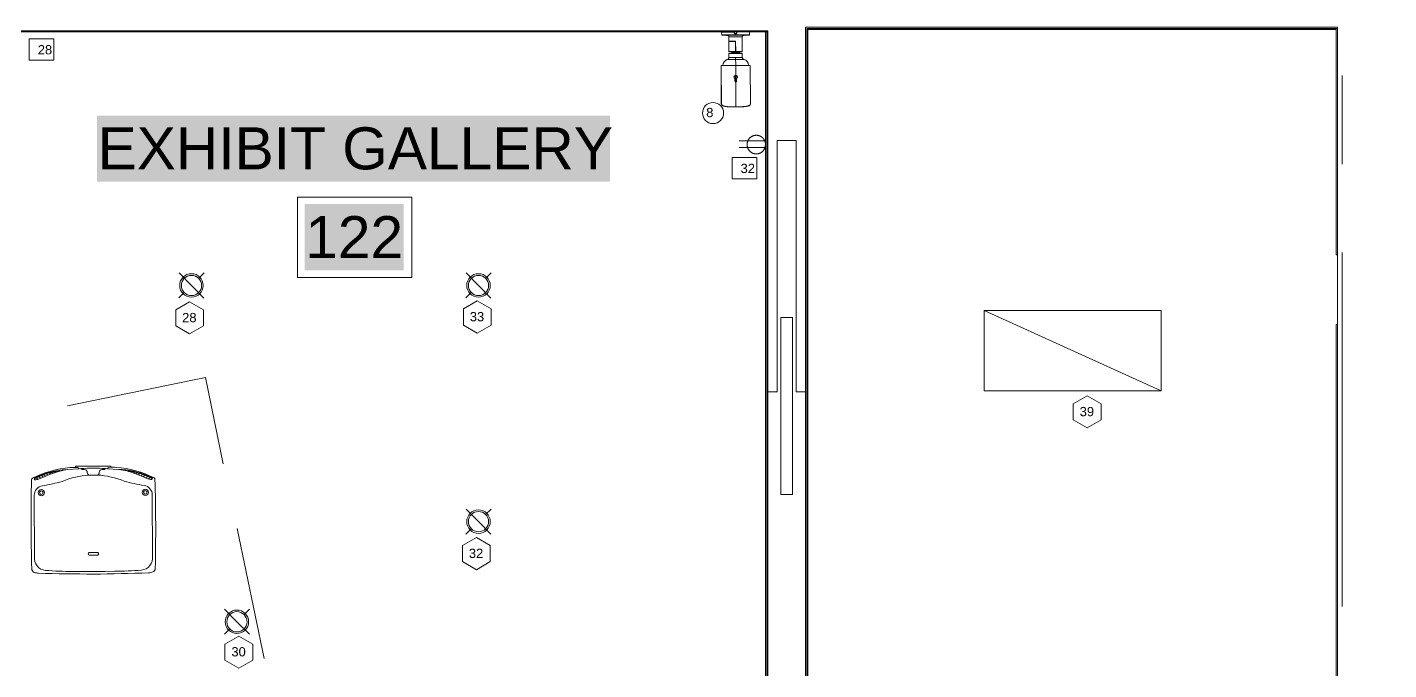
# Model space of a CAD drawing. Header units: inches. Extents: x 0.9 to 36.3, y 0.7 to 23.3.
# Drawn here: x 18.386 to 20.31, y 11.45 to 12.358 of the extents above; entities that cross this region are included whole.
import ezdxf

# ---------------------------------------------------------------- set-up
doc = ezdxf.new("R2010")
doc.units = ezdxf.units.IN
doc.layers.get('0').update_dxf_attribs({"color": 1})
for name, color, linetype, lineweight, true_color in [('Blocks', 7, 'Continuous', 5, 0x9a9c7f), ('Boarder for name', 7, 'Continuous', 5, 0x777777), ('Lights', 7, 'Continuous', 5, 0xff0a0a), ('Numbering Lights', 1, 'Continuous', 0, 0xff0000), ('PDF_Geometry', 7, 'Continuous', 9, 0x777777)]:
    doc.layers.add(name, color=color, linetype=linetype, lineweight=lineweight, true_color=true_color)
for name, color, linetype, lineweight in [('CCTV', 253, 'Continuous', 0), ('Numbering CCTV', 253, 'Continuous', 0), ('Numbering receptecles', 170, 'Continuous', 0), ('Receptacles', 170, 'Continuous', 0)]:
    doc.layers.add(name, color=color, linetype=linetype, lineweight=lineweight)
doc.layers.add('PDF_Solid Fills', color=7, linetype='Continuous', true_color=0xffffff)
doc.layers.add('PDF_Text', color=7, linetype='Continuous')
doc.styles.add('PDF Arial', font='arial.ttf')
doc.styles.get("Standard").update_dxf_attribs({"font": 'arial.ttf'})

# ---------------------------------------------------------------- blocks, each defined once
blk = doc.blocks.new('Epson 5040ub_top_cad-block.com')
at = {"color": 0}
for points in [[(-73.9, -4.5), (-73.9, 0), (0, 0)], [(73.9, -4.5), (73.9, 0), (0, 0)], [(-230.6, -53.4), (-238.1, -47.2)], [(-219.7, -49.3), (-227.7, -42.6)], [(-208.3, -44.9), (-216.4, -38.2)], [(-198.7, -41.1), (-206.5, -34.6)], [(-188.1, -37), (-195.3, -31)], [(-177.2, -32.4), (-183.1, -27.5)], [(-167.9, -28.7), (-172.6, -24.9)], [(-157.3, -24.9), (-160.4, -22.3)], [(-147.5, -21.8), (-149.4, -20.3)], [(-138.3, -19.3), (-138.9, -18.8)], [(138.3, -19.3), (138.9, -18.8)], [(147.5, -21.8), (149.4, -20.3)], [(157.3, -24.9), (160.4, -22.3)], [(167.9, -28.7), (172.6, -24.9)], [(177.2, -32.4), (183.1, -27.5)], [(188.1, -37), (195.3, -31)], [(198.7, -41.1), (206.5, -34.6)], [(208.3, -44.9), (216.4, -38.2)], [(219.7, -49.3), (227.7, -42.6)], [(230.6, -53.4), (238.1, -47.2)], [(-18.6, -359.4), (0, -359.4)], [(-18.6, -371.4), (0, -371.4)], [(18.6, -359.4), (0, -359.4)], [(18.6, -371.4), (0, -371.4)], [(-48.7, -438.5), (48.7, -438.5)]]:
    blk.add_lwpolyline(points, dxfattribs=at)
for points in [[(0, -36.6), (-16.8, -36.6, -0.354906), (-24.2, -30.6, -0.016056), (-25.6, -22.2, 0.285232), (-31.3, -15.4, 0.084022), (-44.3, -13.5, -0.143766), (-48.6, -12.3, -0.072792), (-51.7, -9.7), (-60.2, -10.3, 0.320532), (-65.8, -5.2, 0.048215), (-96.9, -4.8, 0.096612), (-253.6, -49, 0.263617), (-257.6, -55.1, 0.012885), (-257.6, -426.5, -0.781265)], [(-60.2, -10.3), (-106, -13.5, 0.045223), (-106, -13.5, 0.07056), (-174.3, -31.3, -0.006437), (-228.3, -52.6, -0.072856), (-242.6, -55.7, -0.70445), (-245.6, -48.9, -0.081569), (-240.3, -45.4, -0.0531), (-169.8, -21.4, -0.048177), (-106, -13.5, -6.183682)], [(-48.7, -438.5), (-87.3, -438.5, -0.020934), (-200.3, -433.8, -0.427836), (-246.2, -376.8), (-246.2, -120.6, -0.367703), (-212.3, -80.7, 0.026801), (-129.5, -62.7, 0.03082), (-129.5, -62.7, -0.081077), (-16.8, -36.6, -8.970593)], [(-246.5, -53.2, -0.112665), (-245.6, -51.7, -0.081569), (-240.3, -48.2, -0.0531), (-169.8, -24.2, -0.02751), (-133.5, -18.2, -0.02751)], [(0, -36.6), (16.8, -36.6, 0.354906), (24.2, -30.6, 0.016056), (25.6, -22.2, -0.285232), (31.3, -15.4, -0.084022), (44.3, -13.5, 0.143766), (48.6, -12.3, 0.072792), (51.7, -9.7), (60.2, -10.3, -0.320532), (65.8, -5.2, -0.048215), (96.9, -4.8, -0.096612), (253.6, -49, -0.263617), (257.6, -55.1, -0.012885), (257.6, -426.5, 0.781265)], [(48.7, -438.5), (87.3, -438.5, 0.020934), (200.3, -433.8, 0.427836), (246.2, -376.8), (246.2, -120.6, 0.367703), (212.3, -80.7, -0.026801), (129.5, -62.7, -0.03082), (129.5, -62.7, 0.081077), (16.8, -36.6, 8.970593)], [(60.2, -10.3), (106, -13.5, -0.045223), (106, -13.5, -0.07056), (174.3, -31.3, 0.006437), (228.3, -52.6, 0.072856), (242.6, -55.7, 0.70445), (245.6, -48.9, 0.081569), (240.3, -45.4, 0.0531), (169.8, -21.4, 0.048177), (106, -13.5, 6.183682)], [(246.5, -53.2, 0.112665), (245.6, -51.7, 0.081569), (240.3, -48.2, 0.0531), (169.8, -24.2, 0.02751), (133.5, -18.2, 0.02751)], [(-257.6, -426.5, 0.30611), (-247.4, -441.7, 0.079705), (-229.7, -445.7, 0.003039), (0, -450, 73.76926)], [(257.6, -426.5, -0.30611), (247.4, -441.7, -0.079705), (229.7, -445.7, -0.003039), (0, -450, -73.76926)]]:
    blk.add_lwpolyline(points, format="xyb", dxfattribs=at)
for centre, radius in [((-217, -109.2), 13.3), ((-217, -109.2), 7.38), ((217, -109.2), 13.3), ((217, -109.2), 7.38)]:
    blk.add_circle(centre, radius, dxfattribs=at)
for centre, radius, start, end in [((0, -858.8), 850.7, 86.5169, 93.4831), ((-14, -365.4), 7.59, 127.7395, 232.2605), ((14, -365.4), 7.59, 307.7395, 52.2605)]:
    blk.add_arc(centre, radius, start, end, dxfattribs=at)

msp = doc.modelspace()

# ---------------------------------------------------------------- linework, layer by layer
at = {"layer": 'Boarder for name', "linetype": 'ByBlock'}
msp.add_lwpolyline([(18.7679, 12.1179), (18.9296, 12.1179), (18.9296, 12.0045), (18.7679, 12.0045)], close=True, dxfattribs=at)
at = {"layer": 'CCTV', "linetype": 'ByBlock'}
for p, q in [((19.3848, 12.351), (19.3671, 12.351)), ((19.3673, 12.347), (19.3671, 12.351)), ((19.3672, 12.3512), (19.4064, 12.3514)), ((19.3673, 12.347), (19.4064, 12.3472)), ((19.3677, 12.3466), (19.3965, 12.3468)), ((19.3728, 12.3467), (19.373, 12.3467)), ((19.373, 12.3467), (19.3732, 12.3467)), ((19.373, 12.3467), (19.373, 12.3467)), ((19.3732, 12.3467), (19.3736, 12.3467)), ((19.3736, 12.3467), (19.3742, 12.3467)), ((19.3736, 12.3467), (19.3736, 12.3467)), ((19.3745, 12.3467), (19.3744, 12.3467)), ((19.3755, 12.3467), (19.3755, 12.3467)), ((19.3764, 12.3467), (19.3764, 12.3467)), ((19.3963, 12.3446), (19.3774, 12.3445)), ((19.3963, 12.3444), (19.3774, 12.3443)), ((19.3775, 12.3381), (19.3774, 12.3443)), ((19.3775, 12.3444), (19.3962, 12.3445)), ((19.3783, 12.3444), (19.3775, 12.3444)), ((19.3775, 12.3381), (19.387, 12.3382)), ((19.3865, 12.3379), (19.3775, 12.3378)), ((19.3775, 12.3237), (19.3775, 12.3378)), ((19.3776, 12.3444), (19.3962, 12.3445)), ((19.3776, 12.338), (19.3869, 12.3381)), ((19.3865, 12.338), (19.3776, 12.3379)), ((19.3869, 12.338), (19.3787, 12.338)), ((19.3787, 12.3379), (19.3787, 12.338)), ((19.3848, 12.3512), (19.3848, 12.3501)), ((19.3851, 12.3512), (19.3851, 12.3501)), ((19.3853, 12.3512), (19.3853, 12.3501)), ((19.3859, 12.3489), (19.3877, 12.3489)), ((19.3869, 12.3376), (19.3868, 12.3376)), ((19.3869, 12.3248), (19.3868, 12.3376)), ((19.3869, 12.3381), (19.387, 12.3231)), ((19.3869, 12.3376), (19.387, 12.3231)), ((19.387, 12.3382), (19.3871, 12.3237)), ((19.3884, 12.3501), (19.3884, 12.3513)), ((19.3885, 12.3501), (19.3885, 12.3513)), ((19.3889, 12.3513), (19.3889, 12.3501)), ((19.4066, 12.3512), (19.3889, 12.3511)), ((19.3955, 12.3445), (19.3962, 12.3445)), ((19.3961, 12.3415), (19.3961, 12.3415)), ((19.3962, 12.3409), (19.3961, 12.3415)), ((19.3962, 12.3427), (19.3962, 12.3427)), ((19.3962, 12.3421), (19.3962, 12.3421)), ((19.3962, 12.3403), (19.3962, 12.3409)), ((19.3963, 12.3399), (19.3962, 12.3403)), ((19.3962, 12.3403), (19.3962, 12.3403)), ((19.3963, 12.3433), (19.3963, 12.3444)), ((19.3963, 12.3433), (19.3963, 12.3432)), ((19.3963, 12.3432), (19.3963, 12.3432)), ((19.3963, 12.3398), (19.3963, 12.3399)), ((19.3963, 12.3397), (19.3963, 12.3398)), ((19.3963, 12.3398), (19.3963, 12.3398)), ((19.3963, 12.3398), (19.3963, 12.3398)), ((19.3964, 12.3324), (19.3963, 12.3397)), ((19.3963, 12.3397), (19.3963, 12.3397)), ((19.4061, 12.3468), (19.3965, 12.3468)), ((19.3987, 12.3468), (19.3984, 12.3468)), ((19.3987, 12.3468), (19.399, 12.3468)), ((19.399, 12.3468), (19.3995, 12.3468)), ((19.3995, 12.3468), (19.4001, 12.3468)), ((19.4001, 12.3468), (19.4005, 12.3468)), ((19.4005, 12.3468), (19.4008, 12.3468)), ((19.4064, 12.3472), (19.4066, 12.3512)), ((19.3775, 12.3237), (19.387, 12.3237)), ((19.3964, 12.3206), (19.3776, 12.3205)), ((19.3776, 12.3205), (19.3776, 12.3153)), ((19.3776, 12.3153), (19.3964, 12.3154)), ((19.3776, 12.3151), (19.3964, 12.3152)), ((19.3963, 12.3153), (19.3777, 12.3152)), ((19.3777, 12.3152), (19.3963, 12.3153)), ((19.396, 12.3209), (19.3779, 12.3209)), ((19.3783, 12.3229), (19.3869, 12.323)), ((19.3817, 12.323), (19.3817, 12.322)), ((19.3817, 12.322), (19.3923, 12.3221)), ((19.3817, 12.322), (19.3817, 12.322)), ((19.3869, 12.3237), (19.3869, 12.3248)), ((19.387, 12.3237), (19.3964, 12.3238)), ((19.387, 12.3151), (19.3871, 12.3039)), ((19.3871, 12.323), (19.3956, 12.323)), ((19.3923, 12.323), (19.3923, 12.3221)), ((19.3962, 12.3312), (19.3962, 12.3312)), ((19.3962, 12.3306), (19.3962, 12.3306)), ((19.3962, 12.3299), (19.3962, 12.3306)), ((19.3963, 12.3294), (19.3962, 12.3299)), ((19.3963, 12.3318), (19.3963, 12.3318)), ((19.3963, 12.329), (19.3963, 12.3294)), ((19.3963, 12.3294), (19.3963, 12.3294)), ((19.3964, 12.3288), (19.3963, 12.329)), ((19.3963, 12.3183), (19.3963, 12.3183)), ((19.3963, 12.3177), (19.3963, 12.3177)), ((19.3963, 12.3171), (19.3963, 12.3177)), ((19.3963, 12.3166), (19.3963, 12.3171)), ((19.3964, 12.3162), (19.3963, 12.3166)), ((19.3963, 12.3166), (19.3963, 12.3166)), ((19.3964, 12.3324), (19.3964, 12.3323)), ((19.3964, 12.3323), (19.3964, 12.3323)), ((19.3964, 12.3238), (19.3964, 12.3288)), ((19.3964, 12.3288), (19.3964, 12.3288)), ((19.3964, 12.3288), (19.3964, 12.3288)), ((19.3964, 12.3288), (19.3964, 12.3288)), ((19.3964, 12.3288), (19.3964, 12.3288)), ((19.3964, 12.3206), (19.3964, 12.3195)), ((19.3964, 12.3195), (19.3964, 12.3194)), ((19.3964, 12.3194), (19.3964, 12.3195)), ((19.3964, 12.3195), (19.3964, 12.3195)), ((19.3964, 12.3193), (19.3964, 12.3194)), ((19.3964, 12.3194), (19.3964, 12.3194)), ((19.3964, 12.3162), (19.3964, 12.3162)), ((19.3964, 12.3161), (19.3964, 12.3162)), ((19.3964, 12.316), (19.3964, 12.3161)), ((19.3964, 12.3161), (19.3964, 12.3161)), ((19.3964, 12.316), (19.3964, 12.3161)), ((19.3964, 12.316), (19.3964, 12.3154)), ((19.3964, 12.316), (19.3964, 12.316)), ((19.3664, 12.3001), (19.3667, 12.2529)), ((19.3664, 12.3001), (19.3664, 12.3001)), ((19.3664, 12.3001), (19.3664, 12.3001)), ((19.3664, 12.3001), (19.3664, 12.3001)), ((19.4075, 12.3038), (19.3666, 12.3037)), ((19.3669, 12.249), (19.3666, 12.3037)), ((19.4073, 12.304), (19.3668, 12.3038)), ((19.3871, 12.2898), (19.3871, 12.3039)), ((19.4075, 12.3038), (19.4078, 12.2492)), ((19.4077, 12.3003), (19.4077, 12.3003)), ((19.4077, 12.3003), (19.4077, 12.3003)), ((19.408, 12.2531), (19.4077, 12.3003)), ((19.4077, 12.3003), (19.4077, 12.3003)), ((19.386, 12.2852), (19.386, 12.2817)), ((19.3863, 12.2851), (19.3863, 12.281)), ((19.3866, 12.285), (19.3867, 12.2807)), ((19.3867, 12.2807), (19.3867, 12.2849)), ((19.3868, 12.2852), (19.3868, 12.2895)), ((19.3868, 12.2895), (19.3875, 12.2895)), ((19.3875, 12.2852), (19.3868, 12.2852)), ((19.3872, 12.2806), (19.3872, 12.285)), ((19.3873, 12.2452), (19.3872, 12.2806)), ((19.3875, 12.2895), (19.3875, 12.2852)), ((19.3876, 12.285), (19.3877, 12.2807)), ((19.3877, 12.2807), (19.3877, 12.285)), ((19.3881, 12.281), (19.388, 12.2851)), ((19.3883, 12.2817), (19.3883, 12.2852)), ((19.3667, 12.2529), (19.3667, 12.2529)), ((19.3667, 12.2529), (19.3667, 12.2529)), ((19.3667, 12.2513), (19.3667, 12.2514)), ((19.3668, 12.2494), (19.3669, 12.249)), ((19.3669, 12.249), (19.3668, 12.2494)), ((19.3668, 12.2494), (19.3668, 12.2494)), ((19.3669, 12.249), (19.3669, 12.249)), ((19.4078, 12.2496), (19.4077, 12.2492)), ((19.4078, 12.2492), (19.4077, 12.2492)), ((19.4078, 12.2496), (19.4078, 12.2496)), ((19.4078, 12.2496), (19.4078, 12.2492)), ((19.408, 12.2531), (19.408, 12.2531)), ((19.408, 12.2531), (19.408, 12.2531)), ((19.408, 12.2516), (19.408, 12.2515))]:
    msp.add_line(p, q, dxfattribs=at)
for points in [[(19.3742, 12.3467), (19.3746, 12.3467), (19.3749, 12.3467), (19.3752, 12.3467), (19.3755, 12.3467), (19.3758, 12.3467), (19.3761, 12.3467), (19.3764, 12.3467), (19.3766, 12.3467), (19.3767, 12.3467), (19.3769, 12.3467), (19.377, 12.3466), (19.3771, 12.3466), (19.3771, 12.3466), (19.3772, 12.3466)], [(19.3961, 12.3415), (19.3962, 12.3421), (19.3962, 12.3427), (19.3963, 12.3431), (19.3963, 12.3432)], [(19.3965, 12.3467), (19.3965, 12.3467), (19.3966, 12.3467), (19.3966, 12.3467), (19.3967, 12.3467), (19.3968, 12.3467), (19.3969, 12.3468), (19.3971, 12.3468), (19.3973, 12.3468), (19.3975, 12.3468), (19.3978, 12.3468), (19.3981, 12.3468), (19.3984, 12.3468)], [(19.4008, 12.3468), (19.4009, 12.3468), (19.4009, 12.3468), (19.401, 12.3468), (19.401, 12.3468)], [(19.3962, 12.3306), (19.3962, 12.3312), (19.3963, 12.3318), (19.3963, 12.3322), (19.3964, 12.3323)], [(19.3963, 12.3177), (19.3963, 12.3183), (19.3963, 12.3189), (19.3964, 12.3193)], [(19.3669, 12.249), (19.3673, 12.248), (19.3688, 12.2468), (19.371, 12.2461), (19.3724, 12.2458), (19.3763, 12.2454), (19.3826, 12.2452), (19.3873, 12.2452)], [(19.3873, 12.2452), (19.3921, 12.2452), (19.3984, 12.2455), (19.4023, 12.246), (19.4037, 12.2463), (19.4059, 12.247), (19.4073, 12.2482), (19.4077, 12.2492)]]:
    msp.add_lwpolyline(points, dxfattribs=at)
msp.add_circle((19.3871, 12.2873), 0.00222, dxfattribs=at)
for centre, radius, start, end in [((19.3672, 12.351), 0.000189, 90.2743, 183.2743), ((19.3677, 12.347), 0.000377, 183.2833, 270.0132), ((19.3727, 12.3468), 0.000187, 269.9134, 273.1073), ((19.3745, 12.1132), 0.2334, 90.24, 90.3864), ((19.3753, 11.946), 0.4007, 90.1254, 90.2513), ((19.3749, 12.1652), 0.1815, 89.8317, 90.148), ((19.3767, 12.3418), 0.00486, 86.4493, 86.7092), ((19.3772, 12.3468), 0.000189, 227.3062, 268.8152), ((19.3776, 12.3445), 0.000113, 183.6899, 266.9398), ((19.3776, 12.3443), 0.000113, 90.2743, 180.2743), ((19.3776, 12.3381), 0.000113, 180.2269, 270.2911), ((19.3776, 12.3378), 0.000113, 90.2917, 180.2265), ((19.3785, 12.3378), 0.000189, 45.2743, 90.2743), ((19.3868, 12.3501), 0.00207, 180.2743, 0.2743), ((19.3869, 12.3501), 0.00188, 180.2822, 181.7648), ((19.3868, 12.3501), 0.0017, 180.2743, 0.2743), ((19.3865, 12.3376), 0.000377, 0.2741, 90.2743), ((19.3868, 12.3501), 0.00188, 358.7782, 0.2629), ((19.3962, 12.3446), 0.000113, 273.6085, 356.8587), ((19.3962, 12.3444), 0.000113, 0.2743, 90.2743), ((19.3948, 12.3436), 0.00153, 348.6664, 348.8888), ((19.3965, 12.3469), 0.000189, 271.7334, 313.2423), ((19.401, 12.347), 0.000187, 267.4386, 270.6352), ((19.4061, 12.3472), 0.000377, 270.5354, 357.2653), ((19.4064, 12.3512), 0.000189, 357.2743, 90.2743), ((19.3783, 12.3237), 0.000754, 180.2742, 270.2699), ((19.3779, 12.3205), 0.000377, 90.2743, 180.2743), ((19.3777, 12.3153), 0.000113, 180.2743, 270.2743), ((19.3777, 12.3151), 0.000113, 90.2881, 178.1036), ((19.3806, 12.322), 0.00113, 270.2759, 0.2743), ((19.3869, 12.3231), 0.000113, 270.2743, 0.2746), ((19.3871, 12.3231), 0.000113, 180.2745, 270.2744), ((19.3934, 12.3221), 0.00113, 180.2743, 270.2727), ((19.3956, 12.3238), 0.000754, 270.2694, 0.2746), ((19.396, 12.3206), 0.000377, 0.2743, 90.2743), ((19.4057, 12.3178), 0.00947, 170.5147, 176.4665), ((19.4054, 12.3178), 0.00915, 176.5576, 180.2678), ((19.3963, 12.3154), 0.000113, 270.2743, 0.2743), ((19.3963, 12.3152), 0.000113, 2.4372, 90.2626), ((19.4062, 12.3177), 0.0099, 169.8281, 170.5706), ((19.4066, 12.318), 0.0104, 190.0108, 190.7037), ((19.4327, 12.3004), 0.0663, 179.4082, 180.2247), ((19.3668, 12.3037), 0.000188, 90.3135, 180.3135), ((19.3668, 12.3037), 0.000188, 90.279, 138.3219), ((19.367, 12.3035), 0.000445, 160.2304, 161.552), ((19.3774, 12.3039), 0.00856, 104.4905, 180.2743), ((19.3967, 12.304), 0.00856, 0.2743, 76.0581), ((19.4073, 12.3038), 0.000188, 0.235, 90.235), ((19.4073, 12.3038), 0.000188, 40.4057, 90.2695), ((19.3902, 12.3018), 0.0175, 3.8106, 4.0463), ((19.3428, 12.3), 0.0649, 0.3122, 1.1671), ((19.3849, 12.2877), 0.000151, 100.5674, 239.9811), ((19.3848, 12.2874), 0.000151, 108.5674, 247.9811), ((19.3849, 12.2871), 0.000151, 116.5674, 255.9811), ((19.385, 12.288), 0.000151, 92.5674, 231.9811), ((19.3871, 12.2873), 0.00236, 165.7157, 166.8329), ((19.3871, 12.2873), 0.00236, 173.7157, 174.8329), ((19.3871, 12.2873), 0.00236, 181.7157, 182.8329), ((19.3849, 12.2868), 0.000151, 124.5674, 263.9811), ((19.3871, 12.2873), 0.00236, 189.7157, 190.8329), ((19.3851, 12.2883), 0.000151, 84.5674, 223.9811), ((19.3871, 12.2873), 0.00236, 157.7157, 158.8329), ((19.385, 12.2865), 0.000151, 132.5674, 271.9811), ((19.3871, 12.2873), 0.00236, 197.7157, 198.8329), ((19.3852, 12.2862), 0.000151, 140.5674, 279.9811), ((19.3871, 12.2873), 0.00236, 205.7157, 206.8329), ((19.3852, 12.2886), 0.000151, 76.5674, 215.9811), ((19.3871, 12.2873), 0.00236, 149.7157, 150.8329), ((19.3853, 12.2859), 0.000151, 148.5674, 287.9811), ((19.3871, 12.2873), 0.00236, 213.7157, 214.8329), ((19.3854, 12.2889), 0.000151, 68.5674, 207.9811), ((19.3871, 12.2873), 0.00236, 141.7157, 142.8329), ((19.3871, 12.2873), 0.00236, 221.7157, 222.8329), ((19.3856, 12.2857), 0.000151, 156.5674, 295.9811), ((19.3857, 12.2891), 0.000151, 60.5674, 199.9811), ((19.3871, 12.2873), 0.00236, 133.7157, 134.8329), ((19.3871, 12.2873), 0.00236, 229.7157, 230.8329), ((19.3858, 12.2855), 0.000151, 164.5674, 303.9811), ((19.3871, 12.2873), 0.00236, 125.7157, 126.8329), ((19.3859, 12.2893), 0.000151, 52.5674, 191.9811), ((19.3871, 12.2873), 0.00236, 237.7157, 238.8329), ((19.3861, 12.2853), 0.000151, 172.5674, 311.9811), ((19.3862, 12.2894), 0.000151, 44.5674, 183.9811), ((19.3871, 12.2873), 0.00236, 117.7157, 118.8329), ((19.3872, 12.2817), 0.00113, 180.2743, 0.2743), ((19.3871, 12.2873), 0.00236, 245.7157, 246.8329), ((19.3864, 12.2852), 0.000151, 180.5674, 319.9811), ((19.3865, 12.2896), 0.000151, 36.5674, 175.9811), ((19.3871, 12.2873), 0.00236, 109.7157, 110.8329), ((19.3871, 12.2873), 0.00236, 253.7157, 254.8329), ((19.3867, 12.2851), 0.000151, 188.5674, 327.9811), ((19.3871, 12.2873), 0.00236, 101.7157, 102.8329), ((19.3868, 12.2896), 0.000151, 28.5674, 167.9811), ((19.3871, 12.2873), 0.00236, 261.7157, 262.8329), ((19.387, 12.2851), 0.000151, 196.5674, 335.9811), ((19.3871, 12.2873), 0.00236, 93.7157, 94.8329), ((19.3871, 12.2896), 0.000151, 20.5674, 159.9811), ((19.3871, 12.2873), 0.00236, 269.7157, 270.8329), ((19.3873, 12.2851), 0.000151, 204.5674, 343.9811), ((19.3875, 12.2896), 0.000151, 12.5674, 151.9811), ((19.3871, 12.2873), 0.00236, 85.7157, 86.8329), ((19.3876, 12.2851), 0.000151, 212.5674, 351.9811), ((19.3871, 12.2873), 0.00236, 277.7157, 278.8329), ((19.3878, 12.2896), 0.000151, 4.5674, 143.9811), ((19.3871, 12.2873), 0.00236, 77.7157, 78.8329), ((19.3879, 12.2852), 0.000151, 220.5674, 359.9811), ((19.3871, 12.2873), 0.00236, 285.7157, 286.8329), ((19.3871, 12.2873), 0.00236, 69.7157, 70.8329), ((19.3881, 12.2895), 0.000151, 356.5674, 135.9811), ((19.3882, 12.2853), 0.000151, 228.5674, 7.9811), ((19.3871, 12.2873), 0.00236, 293.7157, 294.8329), ((19.3871, 12.2873), 0.00236, 61.7157, 62.8329), ((19.3884, 12.2893), 0.000151, 348.5674, 127.9811), ((19.3885, 12.2855), 0.000151, 236.5674, 15.9811), ((19.3871, 12.2873), 0.00236, 301.7157, 302.8329), ((19.3871, 12.2873), 0.00236, 53.7157, 54.8329), ((19.3886, 12.2891), 0.000151, 340.5674, 119.9811), ((19.3871, 12.2873), 0.00236, 309.7157, 310.8329), ((19.3887, 12.2857), 0.000151, 244.5674, 23.9811), ((19.3871, 12.2873), 0.00236, 45.7157, 46.8329), ((19.3888, 12.2889), 0.000151, 332.5674, 111.9811), ((19.389, 12.2859), 0.000151, 252.5674, 31.9811), ((19.3871, 12.2873), 0.00236, 317.7157, 318.8329), ((19.3871, 12.2873), 0.00236, 37.7157, 38.8329), ((19.389, 12.2886), 0.000151, 324.5674, 103.9811), ((19.3891, 12.2862), 0.000151, 260.5674, 39.9811), ((19.3871, 12.2873), 0.00236, 325.7157, 326.8329), ((19.3871, 12.2873), 0.00236, 29.7157, 30.8329), ((19.3892, 12.2884), 0.000151, 316.5674, 95.9811), ((19.3871, 12.2873), 0.00236, 21.7157, 22.8329), ((19.3893, 12.2881), 0.000151, 308.5674, 87.9811), ((19.3893, 12.2865), 0.000151, 268.5674, 47.9811), ((19.3871, 12.2873), 0.00236, 333.7157, 334.8329), ((19.3871, 12.2873), 0.00236, 13.7157, 14.8329), ((19.3894, 12.2878), 0.000151, 300.5674, 79.9811), ((19.3894, 12.2868), 0.000151, 276.5674, 55.9811), ((19.3871, 12.2873), 0.00236, 341.7157, 342.8329), ((19.3871, 12.2873), 0.00236, 5.7157, 6.8329), ((19.3894, 12.2874), 0.000151, 292.5674, 71.9811), ((19.3871, 12.2873), 0.00236, 357.7157, 358.8329), ((19.3894, 12.2871), 0.000151, 284.5674, 63.9811), ((19.3871, 12.2873), 0.00236, 349.7157, 350.8329), ((19.4276, 12.2531), 0.061, 180.2305, 181.6706), ((19.3681, 12.2497), 0.00132, 191.1672, 192.1556), ((19.3696, 12.2496), 0.00275, 192.1923, 192.9703), ((19.3695, 12.2496), 0.00269, 192.9672, 194.6698), ((19.4051, 12.2498), 0.00273, 347.588, 348.3496), ((19.4052, 12.2497), 0.00264, 343.1459, 347.6053), ((19.4065, 12.2499), 0.00132, 348.3933, 349.393), ((19.3439, 12.2528), 0.0641, 358.913, 0.282)]:
    msp.add_arc(centre, radius, start, end, dxfattribs=at)
for points, knots in [([(19.3774, 12.3445), (19.3774, 12.3446), (19.3774, 12.3448), (19.3773, 12.3451), (19.3772, 12.3454), (19.3769, 12.3456), (19.3765, 12.3459), (19.376, 12.3461), (19.3754, 12.3462), (19.3745, 12.3464), (19.3734, 12.3465), (19.372, 12.3466), (19.3706, 12.3466), (19.3691, 12.3466), (19.3682, 12.3466), (19.3677, 12.3466)], [0, 0, 0, 0, 0.031043, 0.058459, 0.083906, 0.108701, 0.159168, 0.212963, 0.270104, 0.330093, 0.456292, 0.587989, 0.723294, 0.860882, 1, 1, 1, 1]), ([(19.373, 12.3467), (19.3729, 12.3467), (19.3728, 12.3467), (19.3728, 12.3467), (19.3727, 12.3467), (19.3727, 12.3467)], [0, 0, 0, 0, 0.712683, 0.907562, 1, 1, 1, 1]), ([(19.3727, 12.3467), (19.3727, 12.3467), (19.3727, 12.3467), (19.3727, 12.3467), (19.3727, 12.3467)], [0, 0, 0, 0, 0.623351, 1, 1, 1, 1]), ([(19.3727, 12.3467), (19.3727, 12.3467), (19.3728, 12.3467), (19.3728, 12.3467), (19.3728, 12.3467)], [0, 0, 0, 0, 0.217591, 1, 1, 1, 1]), ([(19.3728, 12.3467), (19.3729, 12.3467), (19.3731, 12.3467), (19.3739, 12.3466), (19.3748, 12.3466), (19.3757, 12.3466), (19.3763, 12.3466), (19.3768, 12.3466), (19.377, 12.3466), (19.3771, 12.3466), (19.3772, 12.3466)], [0, 0, 0, 0, 0.063952, 0.177823, 0.499091, 0.669538, 0.820554, 0.935146, 0.974189, 1, 1, 1, 1]), ([(19.3764, 12.3467), (19.3763, 12.3467), (19.376, 12.3467), (19.3757, 12.3467), (19.3755, 12.3467)], [0, 0, 0, 0, 0.22824, 1, 1, 1, 1]), ([(19.377, 12.3466), (19.377, 12.3466), (19.3768, 12.3467), (19.3766, 12.3467), (19.3764, 12.3467)], [0, 0, 0, 0, 0.195328, 1, 1, 1, 1]), ([(19.3772, 12.3466), (19.3772, 12.3466), (19.3771, 12.3466), (19.3771, 12.3466), (19.377, 12.3466)], [0, 0, 0, 0, 0.381849, 1, 1, 1, 1]), ([(19.3772, 12.3466), (19.3772, 12.3466), (19.3772, 12.3466), (19.3772, 12.3466), (19.3772, 12.3466)], [0, 0, 0, 0, 0.283854, 1, 1, 1, 1]), ([(19.3772, 12.3466), (19.3772, 12.3466), (19.3772, 12.3466), (19.3772, 12.3466), (19.3772, 12.3466)], [0, 0, 0, 0, 0.747546, 1, 1, 1, 1]), ([(19.3848, 12.3501), (19.3848, 12.3501), (19.3848, 12.3501), (19.3848, 12.3501), (19.3848, 12.3501), (19.3848, 12.3501), (19.3849, 12.3501), (19.3849, 12.3501), (19.385, 12.3501), (19.385, 12.3501)], [0, 0, 0, 0, 0.019217, 0.074298, 0.169882, 0.30231, 0.464507, 0.64357, 1, 1, 1, 1]), ([(19.3857, 12.3486), (19.3855, 12.3488), (19.3851, 12.3492), (19.385, 12.3498), (19.385, 12.3501)], [0, 0, 0, 0, 0.499419, 1, 1, 1, 1]), ([(19.385, 12.3501), (19.385, 12.3501), (19.385, 12.3501), (19.3851, 12.3501), (19.3851, 12.3501), (19.3851, 12.3501), (19.3851, 12.3501), (19.3851, 12.3501), (19.3851, 12.3501), (19.3851, 12.3501)], [0, 0, 0, 0, 0.377956, 0.555841, 0.712392, 0.838144, 0.928363, 0.980929, 1, 1, 1, 1]), ([(19.3851, 12.3501), (19.3851, 12.3501), (19.3852, 12.3501), (19.3852, 12.3501), (19.3852, 12.3501), (19.3852, 12.3501), (19.3852, 12.3501), (19.3853, 12.3501), (19.3853, 12.3501), (19.3853, 12.3501)], [0, 0, 0, 0, 0.019377, 0.072954, 0.164671, 0.291884, 0.449279, 0.626904, 1, 1, 1, 1]), ([(19.3859, 12.3489), (19.3859, 12.349), (19.3857, 12.3491), (19.3855, 12.3494), (19.3854, 12.3498), (19.3853, 12.35), (19.3853, 12.3501)], [0, 0, 0, 0, 0.250077, 0.50015, 0.750157, 1, 1, 1, 1]), ([(19.388, 12.3486), (19.3878, 12.3485), (19.3875, 12.3483), (19.3869, 12.3482), (19.3862, 12.3483), (19.3859, 12.3485), (19.3857, 12.3486)], [0, 0, 0, 0, 0.250162, 0.500007, 0.749854, 1, 1, 1, 1]), ([(19.3859, 12.3489), (19.3859, 12.3489), (19.3859, 12.3488), (19.3859, 12.3488), (19.3858, 12.3488)], [0, 0, 0, 0, 0.643731, 1, 1, 1, 1]), ([(19.3858, 12.3488), (19.3858, 12.3488), (19.3858, 12.3488), (19.3858, 12.3488), (19.3858, 12.3488)], [0, 0, 0, 0, 0.753197, 1, 1, 1, 1]), ([(19.3877, 12.3489), (19.3876, 12.3488), (19.3873, 12.3486), (19.3869, 12.3485), (19.3864, 12.3486), (19.3861, 12.3488), (19.3859, 12.3489)], [0, 0, 0, 0, 0.252181, 0.500022, 0.747876, 1, 1, 1, 1]), ([(19.3865, 12.3379), (19.3865, 12.3379), (19.3865, 12.3379), (19.3865, 12.3379), (19.3865, 12.3379), (19.3865, 12.338), (19.3865, 12.338), (19.3865, 12.338), (19.3865, 12.338), (19.3865, 12.338)], [0, 0, 0, 0, 0.381694, 0.554211, 0.705338, 0.829431, 0.921948, 0.979181, 1, 1, 1, 1]), ([(19.3868, 12.3376), (19.3868, 12.3376), (19.3868, 12.3377), (19.3867, 12.3378), (19.3866, 12.3379), (19.3866, 12.3379), (19.3865, 12.3379)], [0, 0, 0, 0, 0.250016, 0.500028, 0.750035, 1, 1, 1, 1]), ([(19.387, 12.3382), (19.387, 12.3382), (19.387, 12.3381), (19.387, 12.3381), (19.3869, 12.3381), (19.3869, 12.3381), (19.3869, 12.3381), (19.3869, 12.3381), (19.3869, 12.3381), (19.3869, 12.3381), (19.3869, 12.3381), (19.3869, 12.3381), (19.3869, 12.3381)], [0, 0, 0, 0, 0.333634, 0.493974, 0.64506, 0.781451, 0.84162, 0.894676, 0.938748, 0.971951, 0.992756, 1, 1, 1, 1]), ([(19.3884, 12.3501), (19.3884, 12.3499), (19.3883, 12.3494), (19.3879, 12.349), (19.3877, 12.3489)], [0, 0, 0, 0, 0.499226, 1, 1, 1, 1]), ([(19.3877, 12.3489), (19.3878, 12.3489), (19.3878, 12.3488), (19.3878, 12.3488), (19.3879, 12.3488)], [0, 0, 0, 0, 0.675258, 1, 1, 1, 1]), ([(19.3879, 12.3488), (19.3879, 12.3488), (19.3879, 12.3488), (19.3879, 12.3488), (19.3879, 12.3488)], [0, 0, 0, 0, 0.74457, 1, 1, 1, 1]), ([(19.3887, 12.3501), (19.3887, 12.3498), (19.3886, 12.3493), (19.3882, 12.3488), (19.388, 12.3486)], [0, 0, 0, 0, 0.500625, 1, 1, 1, 1]), ([(19.3884, 12.3501), (19.3884, 12.3501), (19.3884, 12.3501), (19.3885, 12.3501), (19.3885, 12.3501), (19.3885, 12.3501), (19.3885, 12.3501), (19.3885, 12.3501), (19.3885, 12.3501), (19.3885, 12.3501)], [0, 0, 0, 0, 0.408529, 0.574776, 0.709499, 0.821333, 0.913324, 0.975308, 1, 1, 1, 1]), ([(19.3885, 12.3501), (19.3885, 12.3501), (19.3885, 12.3501), (19.3886, 12.3501), (19.3886, 12.3501), (19.3886, 12.3501), (19.3886, 12.3501), (19.3887, 12.3501), (19.3887, 12.3501), (19.3887, 12.3501)], [0, 0, 0, 0, 0.019071, 0.071637, 0.161856, 0.287608, 0.444159, 0.622044, 1, 1, 1, 1]), ([(19.3887, 12.3501), (19.3887, 12.3501), (19.3888, 12.3501), (19.3888, 12.3501), (19.3889, 12.3501), (19.3889, 12.3501), (19.3889, 12.3501), (19.3889, 12.3501), (19.3889, 12.3501), (19.3889, 12.3501)], [0, 0, 0, 0, 0.35643, 0.535493, 0.69769, 0.830118, 0.925702, 0.980783, 1, 1, 1, 1]), ([(19.3961, 12.3415), (19.3961, 12.3417), (19.3961, 12.3421), (19.3962, 12.3426), (19.3963, 12.343), (19.3963, 12.3432), (19.3963, 12.3433)], [0, 0, 0, 0, 0.356849, 0.666708, 0.89065, 1, 1, 1, 1]), ([(19.3961, 12.3415), (19.3961, 12.3414), (19.3961, 12.3412), (19.3962, 12.3409), (19.3962, 12.3406), (19.3962, 12.3403), (19.3963, 12.34), (19.3963, 12.3398), (19.3963, 12.3397)], [0, 0, 0, 0, 0.181707, 0.357092, 0.520994, 0.66706, 0.89078, 1, 1, 1, 1]), ([(19.3963, 12.3446), (19.3963, 12.3447), (19.3963, 12.3449), (19.3964, 12.3452), (19.3966, 12.3455), (19.3968, 12.3457), (19.3972, 12.346), (19.3977, 12.3462), (19.3983, 12.3463), (19.3992, 12.3465), (19.4003, 12.3466), (19.4017, 12.3467), (19.4031, 12.3468), (19.4046, 12.3468), (19.4056, 12.3468), (19.406, 12.3468)], [0, 0, 0, 0, 0.031047, 0.058469, 0.083921, 0.108718, 0.159185, 0.212975, 0.27011, 0.330095, 0.456287, 0.587981, 0.723285, 0.860877, 1, 1, 1, 1]), ([(19.3963, 12.3433), (19.3963, 12.3433), (19.3963, 12.3433), (19.3963, 12.3433), (19.3963, 12.3433)], [0, 0, 0, 0, 0.369358, 1, 1, 1, 1]), ([(19.3963, 12.3397), (19.3963, 12.3397), (19.3963, 12.3397), (19.3963, 12.3397), (19.3963, 12.3397)], [0, 0, 0, 0, 0.399191, 1, 1, 1, 1]), ([(19.3987, 12.3468), (19.3986, 12.3468), (19.3983, 12.3468), (19.3979, 12.3468), (19.3975, 12.3468), (19.3972, 12.3468), (19.397, 12.3468), (19.3969, 12.3467), (19.3968, 12.3467), (19.3967, 12.3467), (19.3966, 12.3467), (19.3965, 12.3467), (19.3965, 12.3467), (19.3965, 12.3467), (19.3965, 12.3467)], [0, 0, 0, 0, 0.195644, 0.383042, 0.555658, 0.706858, 0.772491, 0.830705, 0.880953, 0.922708, 0.955634, 0.979694, 0.994666, 1, 1, 1, 1]), ([(19.3965, 12.3467), (19.3965, 12.3467), (19.3965, 12.3467), (19.3965, 12.3467), (19.3965, 12.3467), (19.3965, 12.3467)], [0, 0, 0, 0, 0.234882, 0.561752, 1, 1, 1, 1]), ([(19.3965, 12.3467), (19.3966, 12.3467), (19.3967, 12.3467), (19.3969, 12.3467), (19.3974, 12.3467), (19.398, 12.3467), (19.3985, 12.3467), (19.3987, 12.3467)], [0, 0, 0, 0, 0.050246, 0.1273, 0.355274, 0.657213, 1, 1, 1, 1]), ([(19.401, 12.3468), (19.401, 12.3468), (19.401, 12.3468), (19.401, 12.3468), (19.401, 12.3468), (19.4009, 12.3468), (19.4009, 12.3468), (19.4009, 12.3468), (19.4008, 12.3468), (19.4007, 12.3468), (19.4006, 12.3468), (19.4005, 12.3468), (19.4003, 12.3468), (19.4, 12.3468), (19.3996, 12.3468), (19.3992, 12.3468), (19.3989, 12.3468), (19.3987, 12.3468)], [0, 0, 0, 0, 0.001083, 0.004677, 0.010748, 0.019252, 0.030141, 0.043367, 0.076642, 0.118695, 0.16913, 0.227539, 0.293447, 0.445094, 0.617931, 0.805158, 1, 1, 1, 1]), ([(19.3987, 12.3467), (19.3992, 12.3467), (19.3998, 12.3468), (19.4006, 12.3468), (19.4009, 12.3468), (19.401, 12.3468)], [0, 0, 0, 0, 0.648972, 0.876968, 1, 1, 1, 1]), ([(19.401, 12.3468), (19.401, 12.3468), (19.401, 12.3468), (19.401, 12.3468), (19.401, 12.3468)], [0, 0, 0, 0, 0.510054, 1, 1, 1, 1]), ([(19.3776, 12.3151), (19.3776, 12.3148), (19.3774, 12.3141), (19.3769, 12.3132), (19.3762, 12.3125), (19.3756, 12.3123), (19.3753, 12.3122)], [0, 0, 0, 0, 0.25011, 0.499979, 0.749911, 1, 1, 1, 1]), ([(19.3869, 12.323), (19.3869, 12.323), (19.3869, 12.323), (19.3869, 12.323), (19.3869, 12.323), (19.3869, 12.323), (19.3869, 12.323), (19.3869, 12.323), (19.3869, 12.323), (19.3869, 12.3231), (19.3869, 12.3231), (19.3869, 12.3232), (19.3869, 12.3232), (19.3869, 12.3233), (19.3869, 12.3234), (19.3869, 12.3236), (19.3869, 12.3237), (19.3869, 12.3237)], [0, 0, 0, 0, 0.001211, 0.004824, 0.010829, 0.019214, 0.029964, 0.043058, 0.076115, 0.118071, 0.168524, 0.226977, 0.292884, 0.444426, 0.617298, 0.804923, 1, 1, 1, 1]), ([(19.3871, 12.3237), (19.3871, 12.3237), (19.3871, 12.3236), (19.3871, 12.3234), (19.3871, 12.3233), (19.3871, 12.3232), (19.3871, 12.3232), (19.3871, 12.3231), (19.3871, 12.3231), (19.3871, 12.323), (19.3871, 12.323), (19.3871, 12.323), (19.3871, 12.323), (19.3871, 12.323), (19.3871, 12.323), (19.3871, 12.323), (19.3871, 12.323), (19.3871, 12.323)], [0, 0, 0, 0, 0.195031, 0.382715, 0.555562, 0.707111, 0.773007, 0.831468, 0.88192, 0.923867, 0.956937, 0.970029, 0.980777, 0.989163, 0.995173, 0.998789, 1, 1, 1, 1]), ([(19.3962, 12.3306), (19.3962, 12.3308), (19.3962, 12.3312), (19.3963, 12.3317), (19.3963, 12.3321), (19.3963, 12.3323), (19.3964, 12.3323)], [0, 0, 0, 0, 0.362731, 0.675684, 0.898012, 1, 1, 1, 1]), ([(19.3962, 12.3306), (19.3962, 12.3305), (19.3962, 12.3302), (19.3962, 12.3299), (19.3962, 12.3297), (19.3963, 12.3293), (19.3963, 12.3291), (19.3964, 12.3289), (19.3964, 12.3288)], [0, 0, 0, 0, 0.180756, 0.355289, 0.518546, 0.66425, 0.888408, 1, 1, 1, 1]), ([(19.3964, 12.3162), (19.3964, 12.3162), (19.3963, 12.3168), (19.3963, 12.3173), (19.3963, 12.3177)], [0, 0, 0, 0, 0.16346, 1, 1, 1, 1]), ([(19.3964, 12.3323), (19.3964, 12.3323), (19.3964, 12.3323), (19.3964, 12.3323), (19.3964, 12.3324)], [0, 0, 0, 0, 0.3695, 1, 1, 1, 1]), ([(19.3964, 12.3288), (19.3964, 12.3288), (19.3964, 12.3288), (19.3964, 12.3288), (19.3964, 12.3288)], [0, 0, 0, 0, 0.399911, 1, 1, 1, 1]), ([(19.3964, 12.3152), (19.3965, 12.3149), (19.3966, 12.3142), (19.3971, 12.3133), (19.3979, 12.3126), (19.3985, 12.3124), (19.3988, 12.3123)], [0, 0, 0, 0, 0.25011, 0.499979, 0.749911, 1, 1, 1, 1]), ([(19.3664, 12.3011), (19.3664, 12.3013), (19.3664, 12.3016), (19.3664, 12.3021), (19.3665, 12.3025), (19.3665, 12.3029), (19.3665, 12.3032), (19.3665, 12.3034), (19.3666, 12.3035), (19.3666, 12.3036), (19.3666, 12.3036), (19.3666, 12.3037), (19.3666, 12.3037)], [0, 0, 0, 0, 0.207455, 0.399562, 0.571382, 0.718495, 0.837159, 0.924422, 0.955628, 0.978348, 0.992746, 1, 1, 1, 1]), ([(19.3664, 12.3001), (19.3664, 12.3005), (19.3664, 12.3012), (19.3664, 12.3022), (19.3665, 12.3029), (19.3665, 12.3033), (19.3665, 12.3035), (19.3666, 12.3036)], [0, 0, 0, 0, 0.329568, 0.624521, 0.854772, 0.938556, 1, 1, 1, 1]), ([(19.3666, 12.3037), (19.3666, 12.3037), (19.3666, 12.3037), (19.3666, 12.3037), (19.3666, 12.3038)], [0, 0, 0, 0, 0.207703, 1, 1, 1, 1]), ([(19.3666, 12.3038), (19.3666, 12.3038), (19.3667, 12.3038), (19.3668, 12.3038), (19.3668, 12.3038)], [0, 0, 0, 0, 0.441295, 1, 1, 1, 1]), ([(19.3666, 12.3036), (19.3666, 12.3036), (19.3666, 12.3036), (19.3666, 12.3036), (19.3666, 12.3037)], [0, 0, 0, 0, 0.268551, 1, 1, 1, 1]), ([(19.387, 12.3122), (19.3862, 12.3122), (19.3846, 12.3122), (19.3824, 12.3122), (19.3807, 12.3122), (19.3794, 12.3122), (19.3786, 12.3122), (19.3778, 12.3122), (19.3772, 12.3122), (19.3766, 12.3122), (19.3761, 12.3122), (19.3758, 12.3122), (19.3756, 12.3122), (19.3755, 12.3122), (19.3754, 12.3122), (19.3753, 12.3122), (19.3753, 12.3122), (19.3753, 12.3122), (19.3753, 12.3122)], [0, 0, 0, 0, 0.206533, 0.399317, 0.57195, 0.649674, 0.720999, 0.785006, 0.840858, 0.888293, 0.927527, 0.958618, 0.971033, 0.981308, 0.989398, 0.995249, 0.998803, 1, 1, 1, 1]), ([(19.3988, 12.3123), (19.3988, 12.3123), (19.3988, 12.3123), (19.3988, 12.3123), (19.3988, 12.3123), (19.3987, 12.3123), (19.3987, 12.3123), (19.3987, 12.3123), (19.3986, 12.3123), (19.3984, 12.3123), (19.3983, 12.3123), (19.3981, 12.3123), (19.3979, 12.3123), (19.3977, 12.3123), (19.3974, 12.3123), (19.3969, 12.3123), (19.3962, 12.3123), (19.3955, 12.3123), (19.3946, 12.3123), (19.3937, 12.3123), (19.3928, 12.3123), (19.3913, 12.3123), (19.3894, 12.3122), (19.3878, 12.3122), (19.387, 12.3122)], [0, 0, 0, 0, 0.000301, 0.001197, 0.002683, 0.004751, 0.007393, 0.010602, 0.018692, 0.028967, 0.041382, 0.055898, 0.072473, 0.091076, 0.111707, 0.159142, 0.214994, 0.279001, 0.350326, 0.42805, 0.511613, 0.600683, 0.793467, 1, 1, 1, 1]), ([(19.4073, 12.304), (19.4074, 12.304), (19.4074, 12.304), (19.4075, 12.304), (19.4075, 12.304)], [0, 0, 0, 0, 0.567595, 1, 1, 1, 1]), ([(19.4075, 12.304), (19.4075, 12.3039), (19.4075, 12.3039), (19.4075, 12.3039), (19.4076, 12.3038)], [0, 0, 0, 0, 0.310706, 1, 1, 1, 1]), ([(19.4075, 12.3038), (19.4075, 12.3038), (19.4076, 12.3038), (19.4076, 12.3038), (19.4076, 12.3037), (19.4076, 12.3036), (19.4076, 12.3034), (19.4076, 12.3032), (19.4077, 12.3031)], [0, 0, 0, 0, 0.025196, 0.076231, 0.157082, 0.2682, 0.578703, 1, 1, 1, 1]), ([(19.4076, 12.3038), (19.4076, 12.3038), (19.4076, 12.3038), (19.4076, 12.3038), (19.4076, 12.3037)], [0, 0, 0, 0, 0.229035, 1, 1, 1, 1]), ([(19.4076, 12.3037), (19.4076, 12.3036), (19.4076, 12.3035), (19.4077, 12.303), (19.4077, 12.3023), (19.4077, 12.3014), (19.4077, 12.3006), (19.4077, 12.3003)], [0, 0, 0, 0, 0.064688, 0.150909, 0.38261, 0.675091, 1, 1, 1, 1]), ([(19.4077, 12.303), (19.4077, 12.3027), (19.4077, 12.3022), (19.4077, 12.3016), (19.4077, 12.3013)], [0, 0, 0, 0, 0.45263, 1, 1, 1, 1]), ([(19.3668, 12.2494), (19.3668, 12.2495), (19.3668, 12.2497), (19.3667, 12.2501), (19.3667, 12.2508), (19.3667, 12.2518), (19.3667, 12.2525), (19.3667, 12.2529)], [0, 0, 0, 0, 0.061242, 0.145109, 0.375171, 0.670285, 1, 1, 1, 1]), ([(19.3667, 12.2501), (19.3667, 12.2502), (19.3667, 12.2506), (19.3667, 12.251), (19.3667, 12.2513)], [0, 0, 0, 0, 0.217239, 1, 1, 1, 1]), ([(19.3668, 12.2497), (19.3668, 12.2498), (19.3668, 12.2499), (19.3667, 12.25), (19.3667, 12.2501)], [0, 0, 0, 0, 0.219658, 1, 1, 1, 1]), ([(19.3668, 12.2494), (19.3668, 12.2494), (19.3668, 12.2495), (19.3668, 12.2496), (19.3668, 12.2497)], [0, 0, 0, 0, 0.193013, 1, 1, 1, 1]), ([(19.3669, 12.2489), (19.367, 12.2488), (19.3671, 12.2484), (19.3675, 12.2478), (19.3682, 12.2472), (19.3692, 12.2468), (19.3703, 12.2464), (19.3716, 12.2461), (19.3731, 12.2459), (19.3744, 12.2457), (19.3755, 12.2456), (19.3767, 12.2456), (19.3782, 12.2455), (19.38, 12.2454), (19.3818, 12.2454), (19.3843, 12.2454), (19.3861, 12.2454), (19.3873, 12.2454)], [0, 0, 0, 0, 0.021763, 0.045513, 0.106268, 0.148141, 0.200098, 0.262267, 0.333115, 0.410206, 0.45033, 0.491185, 0.574399, 0.658801, 0.743802, 0.829099, 1, 1, 1, 1]), ([(19.3873, 12.2454), (19.3885, 12.2454), (19.391, 12.2454), (19.394, 12.2455), (19.3963, 12.2456), (19.3981, 12.2457), (19.3998, 12.2458), (19.4014, 12.246), (19.4029, 12.2462), (19.404, 12.2465), (19.4048, 12.2467), (19.4055, 12.2469), (19.406, 12.2472), (19.4065, 12.2475), (19.4069, 12.2477), (19.4072, 12.2481), (19.4075, 12.2485), (19.4076, 12.2488), (19.4077, 12.249)], [0, 0, 0, 0, 0.16895, 0.337337, 0.42085, 0.503288, 0.583665, 0.660468, 0.731538, 0.794467, 0.822316, 0.847639, 0.890831, 0.909132, 0.925542, 0.953902, 0.978104, 1, 1, 1, 1]), ([(19.408, 12.2531), (19.408, 12.2527), (19.408, 12.252), (19.4079, 12.251), (19.4079, 12.2503), (19.4079, 12.2498), (19.4079, 12.2497), (19.4078, 12.2496)], [0, 0, 0, 0, 0.329676, 0.624769, 0.854843, 0.938729, 1, 1, 1, 1]), ([(19.4079, 12.2499), (19.4079, 12.2499), (19.4079, 12.2498), (19.4079, 12.2497), (19.4078, 12.2496)], [0, 0, 0, 0, 0.305351, 1, 1, 1, 1]), ([(19.408, 12.2515), (19.4079, 12.2514), (19.4079, 12.251), (19.4079, 12.2506), (19.4079, 12.2503)], [0, 0, 0, 0, 0.279998, 1, 1, 1, 1]), ([(19.4079, 12.2503), (19.4079, 12.2503), (19.4079, 12.2502), (19.4079, 12.25), (19.4079, 12.2499)], [0, 0, 0, 0, 0.280719, 1, 1, 1, 1])]:
    msp.add_open_spline(points, degree=3, knots=knots, dxfattribs=at)
for points in [[(19.3666, 12.3038), (19.3666, 12.3037), (19.3666, 12.3037), (19.3666, 12.3037)], [(19.4075, 12.3038), (19.4075, 12.3039), (19.4075, 12.3039), (19.4075, 12.304)]]:
    msp.add_open_spline(points, degree=3, dxfattribs=at)
at = {"layer": 'Lights', "linetype": 'ByBlock', "ltscale": 0.001}
for p, q in [((18.6004, 12.0108), (18.618, 11.993)), ((18.6281, 12.0031), (18.6357, 12.0107)), ((19.006, 12.0108), (19.0236, 11.993)), ((19.0337, 12.0031), (19.0413, 12.0107)), ((18.618, 11.993), (18.6356, 11.9753)), ((19.0236, 11.993), (19.0412, 11.9753)), ((18.6003, 11.9754), (18.6078, 11.9829)), ((19.0059, 11.9754), (19.0134, 11.9829)), ((19.006, 11.6771), (19.0236, 11.6594)), ((19.0337, 11.6695), (19.0413, 11.677)), ((19.0059, 11.6418), (19.0134, 11.6493)), ((19.0236, 11.6594), (19.0412, 11.6417)), ((18.6646, 11.5356), (18.6822, 11.5179)), ((18.6923, 11.528), (18.6999, 11.5355)), ((18.6645, 11.5003), (18.672, 11.5078)), ((18.6822, 11.5179), (18.6998, 11.5002))]:
    msp.add_line(p, q, dxfattribs=at)
at = {"layer": 'Lights', "linetype": 'ByBlock'}
msp.add_lwpolyline([(19.9884, 11.8444), (19.7384, 11.8444), (19.7384, 11.9576), (19.9884, 11.8444), (19.9884, 11.9576), (19.7384, 11.9576)], dxfattribs=at)
at = {"layer": 'Lights', "linetype": 'ByBlock', "ltscale": 0.001}
for centre, radius in [((18.618, 11.993), 0.0166), ((18.618, 11.993), 0.0143), ((19.0236, 11.993), 0.0166), ((19.0236, 11.993), 0.0143), ((19.0236, 11.6594), 0.0166), ((19.0236, 11.6594), 0.0143), ((18.6822, 11.5179), 0.0166), ((18.6822, 11.5179), 0.0143)]:
    msp.add_circle(centre, radius, dxfattribs=at)
at = {"layer": 'Numbering CCTV', "linetype": 'ByBlock', "ltscale": 0.001}
msp.add_circle((19.3551, 12.2366), 0.0149, dxfattribs=at)
at = {"layer": 'Numbering Lights', "linetype": 'ByBlock', "ltscale": 0.001}
for points in [[(18.6153, 11.9698), (18.5957, 11.9585), (18.5957, 11.9358), (18.6153, 11.9245), (18.635, 11.9358), (18.635, 11.9585)], [(19.0218, 11.9712), (19.0022, 11.9598), (19.0022, 11.9371), (19.0218, 11.9258), (19.0415, 11.9371), (19.0415, 11.9598)], [(19.8837, 11.8371), (19.864, 11.8258), (19.864, 11.8031), (19.8837, 11.7917), (19.9034, 11.8031), (19.9034, 11.8258)], [(19.0206, 11.6369), (19.0009, 11.6256), (19.0009, 11.6029), (19.0206, 11.5915), (19.0402, 11.6029), (19.0402, 11.6256)], [(18.6849, 11.4978), (18.6652, 11.4864), (18.6652, 11.4637), (18.6849, 11.4524), (18.7045, 11.4637), (18.7045, 11.4864)]]:
    msp.add_lwpolyline(points, close=True, dxfattribs=at)
at = {"layer": 'Numbering receptecles', "linetype": 'ByBlock', "ltscale": 0.001}
for points in [[(18.3887, 12.3413), (18.4237, 12.3413), (18.4237, 12.3114), (18.3887, 12.3114)], [(19.3819, 12.1737), (19.4169, 12.1737), (19.4169, 12.1439), (19.3819, 12.1439)]]:
    msp.add_lwpolyline(points, close=True, dxfattribs=at)
at = {"layer": 'PDF_Geometry', "linetype": 'ByBlock'}
for points in [[(20.3308, 10.6629), (20.2375, 10.6629), (20.1958, 10.6629), (20.1958, 10.7129), (20.2375, 10.7129), (20.2375, 11.9378), (20.2375, 12.0362), (20.2375, 12.3578), (19.4859, 12.3578), (19.4859, 11.8429), (19.4725, 11.8429), (19.4725, 12.1978), (19.4459, 12.1978), (19.4459, 11.8429), (19.4325, 11.8429), (19.4325, 12.3528), (17.3076, 12.3528), (17.8876, 9.7496)], [(19.4875, 10.7129), (19.4875, 10.7146), (19.4892, 10.7146), (19.4859, 10.7146), (19.4859, 12.3578), (20.2375, 12.3578), (20.2375, 12.0362), (20.2358, 12.0362), (20.2358, 12.3545), (20.2358, 12.3562), (20.2375, 12.3562), (20.2358, 12.3562), (20.2358, 12.3545), (19.4892, 12.3545), (19.4875, 12.3562), (19.4892, 12.3545), (19.4892, 10.7146)], [(20.2375, 12.3562), (19.4875, 12.3562), (20.2375, 12.3562)], [(19.4875, 12.3562), (19.4875, 10.7146), (19.4875, 12.3562)], [(20.2375, 12.0362), (20.2375, 12.3562), (20.2375, 12.0362)], [(17.8876, 9.7496), (17.3076, 12.3528), (19.4325, 12.3528), (19.4325, 10.7146), (19.4325, 10.6262), (19.4309, 10.6262), (19.4292, 10.6262), (19.4292, 10.7146), (19.4292, 12.3512), (19.4309, 12.3512), (19.4309, 12.3528), (19.4309, 10.7146), (19.4309, 12.3528), (19.4309, 12.3512), (19.4292, 12.3512), (17.311, 12.3512), (17.3093, 12.3512), (17.3093, 12.3528), (17.3093, 12.3512), (17.311, 12.3512), (17.8893, 9.7529)], [(19.4309, 12.3528), (17.3093, 12.3528), (19.4309, 12.3528)], [(20.2442, 12.1645), (20.2442, 12.2895)], [(20.2375, 12.0362), (20.2375, 12.0362)], [(20.2442, 11.5395), (20.2442, 12.0395)], [(19.4892, 10.7129), (19.4892, 10.8579), (20.2375, 10.8579), (20.2375, 11.9378), (20.2358, 11.9378), (20.2358, 10.8579)], [(20.2375, 11.9378), (20.2375, 11.9378)], [(20.2375, 10.8579), (20.2375, 11.9378), (20.2375, 10.8579)], [(18.4426, 11.8229), (18.6376, 11.8629), (18.6626, 11.7412)], [(18.6826, 11.6495), (18.7209, 11.4662)]]:
    msp.add_lwpolyline(points, dxfattribs=at)
for points in [[(19.4325, 11.8429), (19.4459, 11.8429), (19.4459, 12.1978), (19.4725, 12.1978), (19.4725, 11.8429), (19.4859, 11.8429), (19.4859, 11.3029), (19.4725, 11.3029), (19.4725, 11.0729), (19.4459, 11.0729), (19.4459, 11.3029), (19.4325, 11.3029)], [(19.4509, 11.9478), (19.4675, 11.9478), (19.4675, 11.6979), (19.4509, 11.6979)]]:
    msp.add_lwpolyline(points, close=True, dxfattribs=at)
at = {"layer": 'PDF_Solid Fills', "linetype": 'ByBlock', "transparency": 33554559}
for points in [[(18.4846, 12.1395), (19.2095, 12.1395), (18.4846, 12.2329), (19.2095, 12.2329)], [(18.7779, 12.0145), (18.9179, 12.0145), (18.7779, 12.1079), (18.9179, 12.1079)]]:
    msp.add_solid(points, dxfattribs=at)
at = {"layer": 'Receptacles', "linetype": 'ByBlock'}
for points in [[(19.3918, 12.1974), (19.4282, 12.1974)], [(19.3918, 12.1878), (19.4285, 12.1878)]]:
    msp.add_lwpolyline(points, dxfattribs=at)
msp.add_rational_spline([(19.4292, 12.1922), (19.4292, 12.1957), (19.4279, 12.1989), (19.4254, 12.2014), (19.423, 12.2039), (19.4197, 12.2052), (19.4163, 12.2052), (19.4089, 12.2052), (19.4033, 12.1996), (19.4033, 12.1922), (19.4033, 12.1848), (19.4089, 12.1789), (19.4163, 12.1789), (19.4233, 12.1789), (19.4292, 12.1848), (19.4292, 12.1922)], [1, 0.948448710105, 0.948448710105, 1, 0.948448710105, 0.948448710105, 1, 1, 1, 1, 1, 1, 1, 1, 1, 1], degree=3, knots=[0, 0, 0, 0, 0.79168, 0.79168, 0.79168, 1.583359, 1.583359, 1.583359, 2.583359, 2.583359, 2.583359, 3.583359, 3.583359, 3.583359, 4.583359, 4.583359, 4.583359, 4.583359], dxfattribs=at)

# ---------------------------------------------------------------- block references
at = {"layer": 'Blocks', "linetype": 'ByBlock', "xscale": 0.0003386368815212315, "yscale": 0.0003386368815212315, "zscale": 0.0003386368815212315, "rotation": 0.1884731752200319}
msp.add_blockref('Epson 5040ub_top_cad-block.com', (18.4791, 11.7376), dxfattribs=at)

# ---------------------------------------------------------------- texts
at = {"layer": 'Numbering CCTV', "linetype": 'ByBlock', "ltscale": 0.001}
msp.add_text('8', height=0.0131, dxfattribs=at).set_placement((19.3454, 12.2308))
at = {"layer": 'Numbering Lights', "linetype": 'ByBlock', "ltscale": 0.001}
for s, p in [('28', (18.6048, 11.9411)), ('33', (19.0113, 11.9424)), ('39', (19.8732, 11.8083)), ('32', (19.01, 11.6081)), ('30', (18.6744, 11.469))]:
    msp.add_text(s, height=0.01309, dxfattribs=at).set_placement(p)
at = {"layer": 'Numbering receptecles', "linetype": 'ByBlock', "ltscale": 0.001}
for s, p in [('28', (18.4008, 12.3195)), ('32', (19.394, 12.1519))]:
    msp.add_text(s, height=0.01309, dxfattribs=at).set_placement(p)
at = {"layer": 'PDF_Text', "linetype": 'ByBlock', "attachment_point": 4, "style": 'PDF Arial'}
for s, insert, char_height in [('EXHIBIT GALLERY', (18.4853, 12.1863), 0.059386), ('122', (18.7787, 12.0613), 0.05939)]:
    msp.add_mtext(s, dxfattribs=dict(at, insert=insert, char_height=char_height))

doc.saveas('drawing.dxf')
